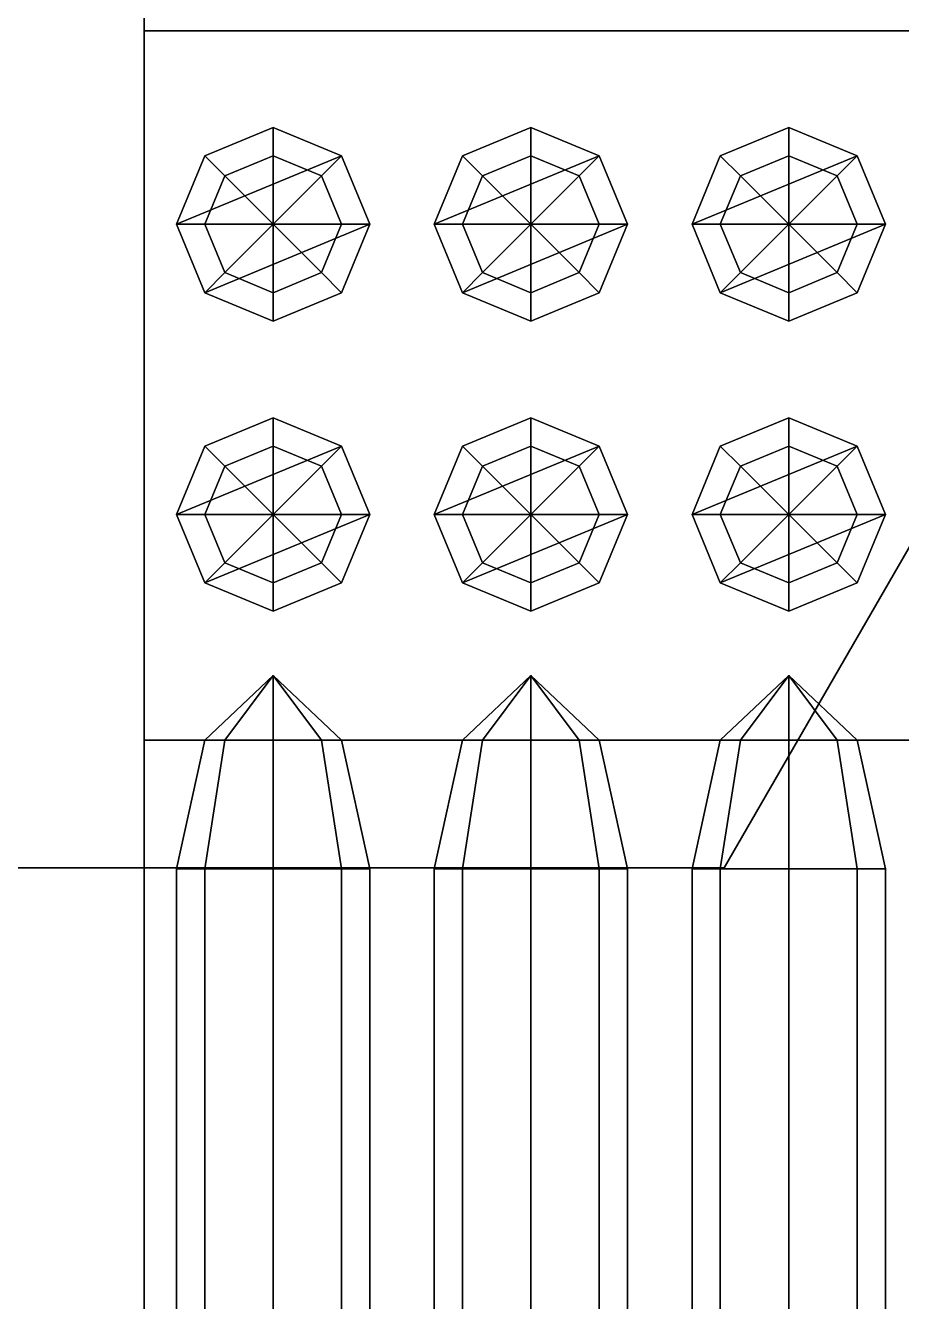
# Model space of a CAD drawing. Extents: x -0.6 to 1.08, y -1.05 to 0.75.
# Drawn here: x 0.0832 to 0.355, y -0.6542 to -0.2583 of the extents above; entities that cross this region are included whole.
import ezdxf

# ---------------------------------------------------------------- set-up
doc = ezdxf.new("R2010")
doc.units = 0
doc.layers.add('TURRET', color=2, linetype='CONTINUOUS')

msp = doc.modelspace()

# ---------------------------------------------------------------- linework, layer by layer
at = {"layer": 'TURRET'}
for points in [[(-0.3, -0.51962, 0.15), (0.12, -0.09, 0.15), (0.12, 0.51962, 0.15), (-0.6, 0, 0.15)], [(0.3, -0.51962), (0.6, 0), (0.6, 0, 0.15), (0.3, -0.51962, 0.15)], [(0.3, -0.51962, 0.15), (0.54804, -0.09, 0.15), (0.12, -0.09, 0.15), (-0.3, -0.51962, 0.15)], [(0.12, -0.09, -0.43), (0.12, -0.48, -0.43), (0.12, -0.48, -0.4), (0.12, -0.09, -0.4)], [(0.12, -0.09, -0.4), (0.12, -0.48, -0.4), (1.06, -0.48, -0.4), (1.05, -0.09, -0.4)], [(0.12, -0.26, 0.53), (0.12, -1.05, 0.53), (0.12, -1.05, 0.59), (0.12, -0.26, 0.59)], [(0.6, -0.26, 0.59), (0.6, -0.26, 0.53), (0.12, -0.26, 0.53), (0.12, -0.26, 0.59)], [(0.6, -0.26, 0.53), (0.6, -1.05, 0.53), (0.12, -1.05, 0.53), (0.12, -0.26, 0.53)], [(0.12, -0.26, 0.59), (0.12, -1.05, 0.59), (0.6, -1.05, 0.59), (0.6, -0.26, 0.59)], [(0.16, -0.29, 0.81), (0.13879, -0.29879, 0.81), (0.13, -0.32, 0.81), (0.18121, -0.29879, 0.81)], [(0.16, -0.29, 0.28), (0.13879, -0.29879, 0.28), (0.13879, -0.29879, 0.81), (0.16, -0.29, 0.81)], [(0.145, -0.305, 0.24), (0.13879, -0.29879, 0.28), (0.16, -0.29, 0.28), (0.16, -0.29879, 0.24)], [(0.18121, -0.29879, 0.28), (0.16, -0.29, 0.28), (0.16, -0.29, 0.81), (0.18121, -0.29879, 0.81)], [(0.16, -0.29879, 0.24), (0.16, -0.29, 0.28), (0.18121, -0.29879, 0.28), (0.175, -0.305, 0.24)], [(0.24, -0.29, 0.81), (0.21879, -0.29879, 0.81), (0.21, -0.32, 0.81), (0.26121, -0.29879, 0.81)], [(0.225, -0.305, 0.24), (0.21879, -0.29879, 0.28), (0.24, -0.29, 0.28), (0.24, -0.29879, 0.24)], [(0.24, -0.29, 0.28), (0.21879, -0.29879, 0.28), (0.21879, -0.29879, 0.81), (0.24, -0.29, 0.81)], [(0.24, -0.29879, 0.24), (0.24, -0.29, 0.28), (0.26121, -0.29879, 0.28), (0.255, -0.305, 0.24)], [(0.26121, -0.29879, 0.28), (0.24, -0.29, 0.28), (0.24, -0.29, 0.81), (0.26121, -0.29879, 0.81)], [(0.32, -0.29, 0.81), (0.29879, -0.29879, 0.81), (0.29, -0.32, 0.81), (0.34121, -0.29879, 0.81)], [(0.305, -0.305, 0.24), (0.29879, -0.29879, 0.28), (0.32, -0.29, 0.28), (0.32, -0.29879, 0.24)], [(0.32, -0.29, 0.28), (0.29879, -0.29879, 0.28), (0.29879, -0.29879, 0.81), (0.32, -0.29, 0.81)], [(0.32, -0.29879, 0.24), (0.32, -0.29, 0.28), (0.34121, -0.29879, 0.28), (0.335, -0.305, 0.24)], [(0.34121, -0.29879, 0.28), (0.32, -0.29, 0.28), (0.32, -0.29, 0.81), (0.34121, -0.29879, 0.81)], [(0.18121, -0.29879, 0.81), (0.13, -0.32, 0.81), (0.13879, -0.34121, 0.81), (0.19, -0.32, 0.81)], [(0.13879, -0.29879, 0.28), (0.13, -0.32, 0.28), (0.13, -0.32, 0.81), (0.13879, -0.29879, 0.81)], [(0.13879, -0.32, 0.24), (0.13, -0.32, 0.28), (0.13879, -0.29879, 0.28), (0.145, -0.305, 0.24)], [(0.16, -0.32, 0.22), (0.145, -0.305, 0.24), (0.16, -0.29879, 0.24), (0.16, -0.32, 0.22)], [(0.16, -0.32, 0.22), (0.16, -0.29879, 0.24), (0.175, -0.305, 0.24), (0.16, -0.32, 0.22)], [(0.175, -0.305, 0.24), (0.18121, -0.29879, 0.28), (0.19, -0.32, 0.28), (0.18121, -0.32, 0.24)], [(0.19, -0.32, 0.28), (0.18121, -0.29879, 0.28), (0.18121, -0.29879, 0.81), (0.19, -0.32, 0.81)], [(0.21879, -0.32, 0.24), (0.21, -0.32, 0.28), (0.21879, -0.29879, 0.28), (0.225, -0.305, 0.24)], [(0.21879, -0.29879, 0.28), (0.21, -0.32, 0.28), (0.21, -0.32, 0.81), (0.21879, -0.29879, 0.81)], [(0.26121, -0.29879, 0.81), (0.21, -0.32, 0.81), (0.21879, -0.34121, 0.81), (0.27, -0.32, 0.81)], [(0.24, -0.32, 0.22), (0.225, -0.305, 0.24), (0.24, -0.29879, 0.24), (0.24, -0.32, 0.22)], [(0.24, -0.32, 0.22), (0.24, -0.29879, 0.24), (0.255, -0.305, 0.24), (0.24, -0.32, 0.22)], [(0.255, -0.305, 0.24), (0.26121, -0.29879, 0.28), (0.27, -0.32, 0.28), (0.26121, -0.32, 0.24)], [(0.27, -0.32, 0.28), (0.26121, -0.29879, 0.28), (0.26121, -0.29879, 0.81), (0.27, -0.32, 0.81)], [(0.29879, -0.32, 0.24), (0.29, -0.32, 0.28), (0.29879, -0.29879, 0.28), (0.305, -0.305, 0.24)], [(0.29879, -0.29879, 0.28), (0.29, -0.32, 0.28), (0.29, -0.32, 0.81), (0.29879, -0.29879, 0.81)], [(0.34121, -0.29879, 0.81), (0.29, -0.32, 0.81), (0.29879, -0.34121, 0.81), (0.35, -0.32, 0.81)], [(0.32, -0.32, 0.22), (0.305, -0.305, 0.24), (0.32, -0.29879, 0.24), (0.32, -0.32, 0.22)], [(0.32, -0.32, 0.22), (0.32, -0.29879, 0.24), (0.335, -0.305, 0.24), (0.32, -0.32, 0.22)], [(0.335, -0.305, 0.24), (0.34121, -0.29879, 0.28), (0.35, -0.32, 0.28), (0.34121, -0.32, 0.24)], [(0.35, -0.32, 0.28), (0.34121, -0.29879, 0.28), (0.34121, -0.29879, 0.81), (0.35, -0.32, 0.81)], [(0.16, -0.32, 0.22), (0.13879, -0.32, 0.24), (0.145, -0.305, 0.24), (0.16, -0.32, 0.22)], [(0.16, -0.32, 0.22), (0.175, -0.305, 0.24), (0.18121, -0.32, 0.24), (0.16, -0.32, 0.22)], [(0.24, -0.32, 0.22), (0.21879, -0.32, 0.24), (0.225, -0.305, 0.24), (0.24, -0.32, 0.22)], [(0.24, -0.32, 0.22), (0.255, -0.305, 0.24), (0.26121, -0.32, 0.24), (0.24, -0.32, 0.22)], [(0.32, -0.32, 0.22), (0.29879, -0.32, 0.24), (0.305, -0.305, 0.24), (0.32, -0.32, 0.22)], [(0.32, -0.32, 0.22), (0.335, -0.305, 0.24), (0.34121, -0.32, 0.24), (0.32, -0.32, 0.22)], [(0.13, -0.32, 0.28), (0.13879, -0.34121, 0.28), (0.13879, -0.34121, 0.81), (0.13, -0.32, 0.81)], [(0.145, -0.335, 0.24), (0.13879, -0.34121, 0.28), (0.13, -0.32, 0.28), (0.13879, -0.32, 0.24)], [(0.19, -0.32, 0.81), (0.13879, -0.34121, 0.81), (0.16, -0.35, 0.81), (0.18121, -0.34121, 0.81)], [(0.16, -0.32, 0.22), (0.145, -0.335, 0.24), (0.13879, -0.32, 0.24), (0.16, -0.32, 0.22)], [(0.16, -0.32, 0.22), (0.16, -0.34121, 0.24), (0.145, -0.335, 0.24), (0.16, -0.32, 0.22)], [(0.16, -0.32, 0.22), (0.175, -0.335, 0.24), (0.16, -0.34121, 0.24), (0.16, -0.32, 0.22)], [(0.16, -0.32, 0.22), (0.18121, -0.32, 0.24), (0.175, -0.335, 0.24), (0.16, -0.32, 0.22)], [(0.18121, -0.32, 0.24), (0.19, -0.32, 0.28), (0.18121, -0.34121, 0.28), (0.175, -0.335, 0.24)], [(0.18121, -0.34121, 0.28), (0.19, -0.32, 0.28), (0.19, -0.32, 0.81), (0.18121, -0.34121, 0.81)], [(0.225, -0.335, 0.24), (0.21879, -0.34121, 0.28), (0.21, -0.32, 0.28), (0.21879, -0.32, 0.24)], [(0.21, -0.32, 0.28), (0.21879, -0.34121, 0.28), (0.21879, -0.34121, 0.81), (0.21, -0.32, 0.81)], [(0.24, -0.32, 0.22), (0.225, -0.335, 0.24), (0.21879, -0.32, 0.24), (0.24, -0.32, 0.22)], [(0.27, -0.32, 0.81), (0.21879, -0.34121, 0.81), (0.24, -0.35, 0.81), (0.26121, -0.34121, 0.81)], [(0.24, -0.32, 0.22), (0.24, -0.34121, 0.24), (0.225, -0.335, 0.24), (0.24, -0.32, 0.22)], [(0.24, -0.32, 0.22), (0.26121, -0.32, 0.24), (0.255, -0.335, 0.24), (0.24, -0.32, 0.22)], [(0.24, -0.32, 0.22), (0.255, -0.335, 0.24), (0.24, -0.34121, 0.24), (0.24, -0.32, 0.22)], [(0.26121, -0.32, 0.24), (0.27, -0.32, 0.28), (0.26121, -0.34121, 0.28), (0.255, -0.335, 0.24)], [(0.26121, -0.34121, 0.28), (0.27, -0.32, 0.28), (0.27, -0.32, 0.81), (0.26121, -0.34121, 0.81)], [(0.305, -0.335, 0.24), (0.29879, -0.34121, 0.28), (0.29, -0.32, 0.28), (0.29879, -0.32, 0.24)], [(0.29, -0.32, 0.28), (0.29879, -0.34121, 0.28), (0.29879, -0.34121, 0.81), (0.29, -0.32, 0.81)], [(0.32, -0.32, 0.22), (0.305, -0.335, 0.24), (0.29879, -0.32, 0.24), (0.32, -0.32, 0.22)], [(0.35, -0.32, 0.81), (0.29879, -0.34121, 0.81), (0.32, -0.35, 0.81), (0.34121, -0.34121, 0.81)], [(0.32, -0.32, 0.22), (0.32, -0.34121, 0.24), (0.305, -0.335, 0.24), (0.32, -0.32, 0.22)], [(0.32, -0.32, 0.22), (0.34121, -0.32, 0.24), (0.335, -0.335, 0.24), (0.32, -0.32, 0.22)], [(0.32, -0.32, 0.22), (0.335, -0.335, 0.24), (0.32, -0.34121, 0.24), (0.32, -0.32, 0.22)], [(0.34121, -0.32, 0.24), (0.35, -0.32, 0.28), (0.34121, -0.34121, 0.28), (0.335, -0.335, 0.24)], [(0.34121, -0.34121, 0.28), (0.35, -0.32, 0.28), (0.35, -0.32, 0.81), (0.34121, -0.34121, 0.81)], [(0.16, -0.34121, 0.24), (0.16, -0.35, 0.28), (0.13879, -0.34121, 0.28), (0.145, -0.335, 0.24)], [(0.175, -0.335, 0.24), (0.18121, -0.34121, 0.28), (0.16, -0.35, 0.28), (0.16, -0.34121, 0.24)], [(0.24, -0.34121, 0.24), (0.24, -0.35, 0.28), (0.21879, -0.34121, 0.28), (0.225, -0.335, 0.24)], [(0.255, -0.335, 0.24), (0.26121, -0.34121, 0.28), (0.24, -0.35, 0.28), (0.24, -0.34121, 0.24)], [(0.32, -0.34121, 0.24), (0.32, -0.35, 0.28), (0.29879, -0.34121, 0.28), (0.305, -0.335, 0.24)], [(0.335, -0.335, 0.24), (0.34121, -0.34121, 0.28), (0.32, -0.35, 0.28), (0.32, -0.34121, 0.24)], [(0.13879, -0.34121, 0.28), (0.16, -0.35, 0.28), (0.16, -0.35, 0.81), (0.13879, -0.34121, 0.81)], [(0.16, -0.35, 0.28), (0.18121, -0.34121, 0.28), (0.18121, -0.34121, 0.81), (0.16, -0.35, 0.81)], [(0.21879, -0.34121, 0.28), (0.24, -0.35, 0.28), (0.24, -0.35, 0.81), (0.21879, -0.34121, 0.81)], [(0.24, -0.35, 0.28), (0.26121, -0.34121, 0.28), (0.26121, -0.34121, 0.81), (0.24, -0.35, 0.81)], [(0.29879, -0.34121, 0.28), (0.32, -0.35, 0.28), (0.32, -0.35, 0.81), (0.29879, -0.34121, 0.81)], [(0.32, -0.35, 0.28), (0.34121, -0.34121, 0.28), (0.34121, -0.34121, 0.81), (0.32, -0.35, 0.81)], [(0.16, -0.38, 0.81), (0.13879, -0.38879, 0.81), (0.13, -0.41, 0.81), (0.18121, -0.38879, 0.81)], [(0.145, -0.395, 0.24), (0.13879, -0.38879, 0.28), (0.16, -0.38, 0.28), (0.16, -0.38879, 0.24)], [(0.16, -0.38, 0.28), (0.13879, -0.38879, 0.28), (0.13879, -0.38879, 0.81), (0.16, -0.38, 0.81)], [(0.16, -0.38879, 0.24), (0.16, -0.38, 0.28), (0.18121, -0.38879, 0.28), (0.175, -0.395, 0.24)], [(0.18121, -0.38879, 0.28), (0.16, -0.38, 0.28), (0.16, -0.38, 0.81), (0.18121, -0.38879, 0.81)], [(0.24, -0.38, 0.81), (0.21879, -0.38879, 0.81), (0.21, -0.41, 0.81), (0.26121, -0.38879, 0.81)], [(0.24, -0.38, 0.28), (0.21879, -0.38879, 0.28), (0.21879, -0.38879, 0.81), (0.24, -0.38, 0.81)], [(0.225, -0.395, 0.24), (0.21879, -0.38879, 0.28), (0.24, -0.38, 0.28), (0.24, -0.38879, 0.24)], [(0.26121, -0.38879, 0.28), (0.24, -0.38, 0.28), (0.24, -0.38, 0.81), (0.26121, -0.38879, 0.81)], [(0.24, -0.38879, 0.24), (0.24, -0.38, 0.28), (0.26121, -0.38879, 0.28), (0.255, -0.395, 0.24)], [(0.32, -0.38, 0.81), (0.29879, -0.38879, 0.81), (0.29, -0.41, 0.81), (0.34121, -0.38879, 0.81)], [(0.32, -0.38, 0.28), (0.29879, -0.38879, 0.28), (0.29879, -0.38879, 0.81), (0.32, -0.38, 0.81)], [(0.305, -0.395, 0.24), (0.29879, -0.38879, 0.28), (0.32, -0.38, 0.28), (0.32, -0.38879, 0.24)], [(0.34121, -0.38879, 0.28), (0.32, -0.38, 0.28), (0.32, -0.38, 0.81), (0.34121, -0.38879, 0.81)], [(0.32, -0.38879, 0.24), (0.32, -0.38, 0.28), (0.34121, -0.38879, 0.28), (0.335, -0.395, 0.24)], [(0.13879, -0.41, 0.24), (0.13, -0.41, 0.28), (0.13879, -0.38879, 0.28), (0.145, -0.395, 0.24)], [(0.13879, -0.38879, 0.28), (0.13, -0.41, 0.28), (0.13, -0.41, 0.81), (0.13879, -0.38879, 0.81)], [(0.18121, -0.38879, 0.81), (0.13, -0.41, 0.81), (0.13879, -0.43121, 0.81), (0.19, -0.41, 0.81)], [(0.16, -0.41, 0.22), (0.145, -0.395, 0.24), (0.16, -0.38879, 0.24), (0.16, -0.41, 0.22)], [(0.16, -0.41, 0.22), (0.16, -0.38879, 0.24), (0.175, -0.395, 0.24), (0.16, -0.41, 0.22)], [(0.175, -0.395, 0.24), (0.18121, -0.38879, 0.28), (0.19, -0.41, 0.28), (0.18121, -0.41, 0.24)], [(0.19, -0.41, 0.28), (0.18121, -0.38879, 0.28), (0.18121, -0.38879, 0.81), (0.19, -0.41, 0.81)], [(0.26121, -0.38879, 0.81), (0.21, -0.41, 0.81), (0.21879, -0.43121, 0.81), (0.27, -0.41, 0.81)], [(0.21879, -0.38879, 0.28), (0.21, -0.41, 0.28), (0.21, -0.41, 0.81), (0.21879, -0.38879, 0.81)], [(0.21879, -0.41, 0.24), (0.21, -0.41, 0.28), (0.21879, -0.38879, 0.28), (0.225, -0.395, 0.24)], [(0.24, -0.41, 0.22), (0.225, -0.395, 0.24), (0.24, -0.38879, 0.24), (0.24, -0.41, 0.22)], [(0.24, -0.41, 0.22), (0.24, -0.38879, 0.24), (0.255, -0.395, 0.24), (0.24, -0.41, 0.22)], [(0.255, -0.395, 0.24), (0.26121, -0.38879, 0.28), (0.27, -0.41, 0.28), (0.26121, -0.41, 0.24)], [(0.27, -0.41, 0.28), (0.26121, -0.38879, 0.28), (0.26121, -0.38879, 0.81), (0.27, -0.41, 0.81)], [(0.34121, -0.38879, 0.81), (0.29, -0.41, 0.81), (0.29879, -0.43121, 0.81), (0.35, -0.41, 0.81)], [(0.29879, -0.38879, 0.28), (0.29, -0.41, 0.28), (0.29, -0.41, 0.81), (0.29879, -0.38879, 0.81)], [(0.29879, -0.41, 0.24), (0.29, -0.41, 0.28), (0.29879, -0.38879, 0.28), (0.305, -0.395, 0.24)], [(0.32, -0.41, 0.22), (0.305, -0.395, 0.24), (0.32, -0.38879, 0.24), (0.32, -0.41, 0.22)], [(0.32, -0.41, 0.22), (0.32, -0.38879, 0.24), (0.335, -0.395, 0.24), (0.32, -0.41, 0.22)], [(0.335, -0.395, 0.24), (0.34121, -0.38879, 0.28), (0.35, -0.41, 0.28), (0.34121, -0.41, 0.24)], [(0.35, -0.41, 0.28), (0.34121, -0.38879, 0.28), (0.34121, -0.38879, 0.81), (0.35, -0.41, 0.81)], [(0.16, -0.41, 0.22), (0.13879, -0.41, 0.24), (0.145, -0.395, 0.24), (0.16, -0.41, 0.22)], [(0.16, -0.41, 0.22), (0.175, -0.395, 0.24), (0.18121, -0.41, 0.24), (0.16, -0.41, 0.22)], [(0.24, -0.41, 0.22), (0.21879, -0.41, 0.24), (0.225, -0.395, 0.24), (0.24, -0.41, 0.22)], [(0.24, -0.41, 0.22), (0.255, -0.395, 0.24), (0.26121, -0.41, 0.24), (0.24, -0.41, 0.22)], [(0.32, -0.41, 0.22), (0.29879, -0.41, 0.24), (0.305, -0.395, 0.24), (0.32, -0.41, 0.22)], [(0.32, -0.41, 0.22), (0.335, -0.395, 0.24), (0.34121, -0.41, 0.24), (0.32, -0.41, 0.22)], [(0.145, -0.425, 0.24), (0.13879, -0.43121, 0.28), (0.13, -0.41, 0.28), (0.13879, -0.41, 0.24)], [(0.13, -0.41, 0.28), (0.13879, -0.43121, 0.28), (0.13879, -0.43121, 0.81), (0.13, -0.41, 0.81)], [(0.16, -0.41, 0.22), (0.145, -0.425, 0.24), (0.13879, -0.41, 0.24), (0.16, -0.41, 0.22)], [(0.19, -0.41, 0.81), (0.13879, -0.43121, 0.81), (0.16, -0.44, 0.81), (0.18121, -0.43121, 0.81)], [(0.16, -0.41, 0.22), (0.16, -0.43121, 0.24), (0.145, -0.425, 0.24), (0.16, -0.41, 0.22)], [(0.16, -0.41, 0.22), (0.18121, -0.41, 0.24), (0.175, -0.425, 0.24), (0.16, -0.41, 0.22)], [(0.16, -0.41, 0.22), (0.175, -0.425, 0.24), (0.16, -0.43121, 0.24), (0.16, -0.41, 0.22)], [(0.18121, -0.41, 0.24), (0.19, -0.41, 0.28), (0.18121, -0.43121, 0.28), (0.175, -0.425, 0.24)], [(0.18121, -0.43121, 0.28), (0.19, -0.41, 0.28), (0.19, -0.41, 0.81), (0.18121, -0.43121, 0.81)], [(0.21, -0.41, 0.28), (0.21879, -0.43121, 0.28), (0.21879, -0.43121, 0.81), (0.21, -0.41, 0.81)], [(0.225, -0.425, 0.24), (0.21879, -0.43121, 0.28), (0.21, -0.41, 0.28), (0.21879, -0.41, 0.24)], [(0.27, -0.41, 0.81), (0.21879, -0.43121, 0.81), (0.24, -0.44, 0.81), (0.26121, -0.43121, 0.81)], [(0.24, -0.41, 0.22), (0.225, -0.425, 0.24), (0.21879, -0.41, 0.24), (0.24, -0.41, 0.22)], [(0.24, -0.41, 0.22), (0.24, -0.43121, 0.24), (0.225, -0.425, 0.24), (0.24, -0.41, 0.22)], [(0.24, -0.41, 0.22), (0.255, -0.425, 0.24), (0.24, -0.43121, 0.24), (0.24, -0.41, 0.22)], [(0.24, -0.41, 0.22), (0.26121, -0.41, 0.24), (0.255, -0.425, 0.24), (0.24, -0.41, 0.22)], [(0.26121, -0.41, 0.24), (0.27, -0.41, 0.28), (0.26121, -0.43121, 0.28), (0.255, -0.425, 0.24)], [(0.26121, -0.43121, 0.28), (0.27, -0.41, 0.28), (0.27, -0.41, 0.81), (0.26121, -0.43121, 0.81)], [(0.29, -0.41, 0.28), (0.29879, -0.43121, 0.28), (0.29879, -0.43121, 0.81), (0.29, -0.41, 0.81)], [(0.305, -0.425, 0.24), (0.29879, -0.43121, 0.28), (0.29, -0.41, 0.28), (0.29879, -0.41, 0.24)], [(0.35, -0.41, 0.81), (0.29879, -0.43121, 0.81), (0.32, -0.44, 0.81), (0.34121, -0.43121, 0.81)], [(0.32, -0.41, 0.22), (0.305, -0.425, 0.24), (0.29879, -0.41, 0.24), (0.32, -0.41, 0.22)], [(0.32, -0.41, 0.22), (0.32, -0.43121, 0.24), (0.305, -0.425, 0.24), (0.32, -0.41, 0.22)], [(0.32, -0.41, 0.22), (0.335, -0.425, 0.24), (0.32, -0.43121, 0.24), (0.32, -0.41, 0.22)], [(0.32, -0.41, 0.22), (0.34121, -0.41, 0.24), (0.335, -0.425, 0.24), (0.32, -0.41, 0.22)], [(0.34121, -0.41, 0.24), (0.35, -0.41, 0.28), (0.34121, -0.43121, 0.28), (0.335, -0.425, 0.24)], [(0.34121, -0.43121, 0.28), (0.35, -0.41, 0.28), (0.35, -0.41, 0.81), (0.34121, -0.43121, 0.81)], [(0.16, -0.43121, 0.24), (0.16, -0.44, 0.28), (0.13879, -0.43121, 0.28), (0.145, -0.425, 0.24)], [(0.175, -0.425, 0.24), (0.18121, -0.43121, 0.28), (0.16, -0.44, 0.28), (0.16, -0.43121, 0.24)], [(0.24, -0.43121, 0.24), (0.24, -0.44, 0.28), (0.21879, -0.43121, 0.28), (0.225, -0.425, 0.24)], [(0.255, -0.425, 0.24), (0.26121, -0.43121, 0.28), (0.24, -0.44, 0.28), (0.24, -0.43121, 0.24)], [(0.32, -0.43121, 0.24), (0.32, -0.44, 0.28), (0.29879, -0.43121, 0.28), (0.305, -0.425, 0.24)], [(0.335, -0.425, 0.24), (0.34121, -0.43121, 0.28), (0.32, -0.44, 0.28), (0.32, -0.43121, 0.24)], [(0.13879, -0.43121, 0.28), (0.16, -0.44, 0.28), (0.16, -0.44, 0.81), (0.13879, -0.43121, 0.81)], [(0.16, -0.44, 0.28), (0.18121, -0.43121, 0.28), (0.18121, -0.43121, 0.81), (0.16, -0.44, 0.81)], [(0.21879, -0.43121, 0.28), (0.24, -0.44, 0.28), (0.24, -0.44, 0.81), (0.21879, -0.43121, 0.81)], [(0.24, -0.44, 0.28), (0.26121, -0.43121, 0.28), (0.26121, -0.43121, 0.81), (0.24, -0.44, 0.81)], [(0.29879, -0.43121, 0.28), (0.32, -0.44, 0.28), (0.32, -0.44, 0.81), (0.29879, -0.43121, 0.81)], [(0.32, -0.44, 0.28), (0.34121, -0.43121, 0.28), (0.34121, -0.43121, 0.81), (0.32, -0.44, 0.81)], [(0.16, -0.46, 0.62), (0.13879, -0.48, 0.62), (0.145, -0.48, 0.635), (0.16, -0.46, 0.62)], [(0.16, -0.46, 0.62), (0.145, -0.48, 0.605), (0.13879, -0.48, 0.62), (0.16, -0.46, 0.62)], [(0.16, -0.46, 0.62), (0.145, -0.48, 0.635), (0.16, -0.48, 0.64121), (0.16, -0.46, 0.62)], [(0.16, -0.46, 0.62), (0.16, -0.48, 0.59879), (0.145, -0.48, 0.605), (0.16, -0.46, 0.62)], [(0.16, -0.46, 0.62), (0.16, -0.48, 0.64121), (0.175, -0.48, 0.635), (0.16, -0.46, 0.62)], [(0.16, -0.46, 0.62), (0.175, -0.48, 0.635), (0.18121, -0.48, 0.62), (0.16, -0.46, 0.62)], [(0.16, -0.46, 0.62), (0.18121, -0.48, 0.62), (0.175, -0.48, 0.605), (0.16, -0.46, 0.62)], [(0.16, -0.46, 0.62), (0.175, -0.48, 0.605), (0.16, -0.48, 0.59879), (0.16, -0.46, 0.62)], [(0.24, -0.46, 0.62), (0.225, -0.48, 0.605), (0.21879, -0.48, 0.62), (0.24, -0.46, 0.62)], [(0.24, -0.46, 0.62), (0.21879, -0.48, 0.62), (0.225, -0.48, 0.635), (0.24, -0.46, 0.62)], [(0.24, -0.46, 0.62), (0.24, -0.48, 0.59879), (0.225, -0.48, 0.605), (0.24, -0.46, 0.62)], [(0.24, -0.46, 0.62), (0.225, -0.48, 0.635), (0.24, -0.48, 0.64121), (0.24, -0.46, 0.62)], [(0.24, -0.46, 0.62), (0.255, -0.48, 0.605), (0.24, -0.48, 0.59879), (0.24, -0.46, 0.62)], [(0.24, -0.46, 0.62), (0.26121, -0.48, 0.62), (0.255, -0.48, 0.605), (0.24, -0.46, 0.62)], [(0.24, -0.46, 0.62), (0.255, -0.48, 0.635), (0.26121, -0.48, 0.62), (0.24, -0.46, 0.62)], [(0.24, -0.46, 0.62), (0.24, -0.48, 0.64121), (0.255, -0.48, 0.635), (0.24, -0.46, 0.62)], [(0.32, -0.46, 0.62), (0.305, -0.48, 0.605), (0.29879, -0.48, 0.62), (0.32, -0.46, 0.62)], [(0.32, -0.46, 0.62), (0.29879, -0.48, 0.62), (0.305, -0.48, 0.635), (0.32, -0.46, 0.62)], [(0.32, -0.46, 0.62), (0.32, -0.48, 0.59879), (0.305, -0.48, 0.605), (0.32, -0.46, 0.62)], [(0.32, -0.46, 0.62), (0.305, -0.48, 0.635), (0.32, -0.48, 0.64121), (0.32, -0.46, 0.62)], [(0.32, -0.46, 0.62), (0.335, -0.48, 0.605), (0.32, -0.48, 0.59879), (0.32, -0.46, 0.62)], [(0.32, -0.46, 0.62), (0.34121, -0.48, 0.62), (0.335, -0.48, 0.605), (0.32, -0.46, 0.62)], [(0.32, -0.46, 0.62), (0.335, -0.48, 0.635), (0.34121, -0.48, 0.62), (0.32, -0.46, 0.62)], [(0.32, -0.46, 0.62), (0.32, -0.48, 0.64121), (0.335, -0.48, 0.635), (0.32, -0.46, 0.62)], [(0.12, -0.48, -0.43), (0.12, -0.86, -0.43), (0.12, -0.86, -0.4), (0.12, -0.48, -0.4)], [(0.12, -0.48, -0.4), (0.12, -0.86, -0.4), (1.06, -0.86, -0.4), (1.06, -0.48, -0.4)], [(0.13879, -0.48, 0.62), (0.13, -0.52, 0.62), (0.13879, -0.52, 0.64121), (0.145, -0.48, 0.635)], [(0.145, -0.48, 0.605), (0.13879, -0.52, 0.59879), (0.13, -0.52, 0.62), (0.13879, -0.48, 0.62)], [(0.145, -0.48, 0.635), (0.13879, -0.52, 0.64121), (0.16, -0.52, 0.65), (0.16, -0.48, 0.64121)], [(0.16, -0.48, 0.59879), (0.16, -0.52, 0.59), (0.13879, -0.52, 0.59879), (0.145, -0.48, 0.605)], [(0.16, -0.48, 0.64121), (0.16, -0.52, 0.65), (0.18121, -0.52, 0.64121), (0.175, -0.48, 0.635)], [(0.175, -0.48, 0.605), (0.18121, -0.52, 0.59879), (0.16, -0.52, 0.59), (0.16, -0.48, 0.59879)], [(0.175, -0.48, 0.635), (0.18121, -0.52, 0.64121), (0.19, -0.52, 0.62), (0.18121, -0.48, 0.62)], [(0.18121, -0.48, 0.62), (0.19, -0.52, 0.62), (0.18121, -0.52, 0.59879), (0.175, -0.48, 0.605)], [(0.225, -0.48, 0.605), (0.21879, -0.52, 0.59879), (0.21, -0.52, 0.62), (0.21879, -0.48, 0.62)], [(0.21879, -0.48, 0.62), (0.21, -0.52, 0.62), (0.21879, -0.52, 0.64121), (0.225, -0.48, 0.635)], [(0.24, -0.48, 0.59879), (0.24, -0.52, 0.59), (0.21879, -0.52, 0.59879), (0.225, -0.48, 0.605)], [(0.225, -0.48, 0.635), (0.21879, -0.52, 0.64121), (0.24, -0.52, 0.65), (0.24, -0.48, 0.64121)], [(0.255, -0.48, 0.605), (0.26121, -0.52, 0.59879), (0.24, -0.52, 0.59), (0.24, -0.48, 0.59879)], [(0.24, -0.48, 0.64121), (0.24, -0.52, 0.65), (0.26121, -0.52, 0.64121), (0.255, -0.48, 0.635)], [(0.26121, -0.48, 0.62), (0.27, -0.52, 0.62), (0.26121, -0.52, 0.59879), (0.255, -0.48, 0.605)], [(0.255, -0.48, 0.635), (0.26121, -0.52, 0.64121), (0.27, -0.52, 0.62), (0.26121, -0.48, 0.62)], [(0.305, -0.48, 0.605), (0.29879, -0.52, 0.59879), (0.29, -0.52, 0.62), (0.29879, -0.48, 0.62)], [(0.29879, -0.48, 0.62), (0.29, -0.52, 0.62), (0.29879, -0.52, 0.64121), (0.305, -0.48, 0.635)], [(0.32, -0.48, 0.59879), (0.32, -0.52, 0.59), (0.29879, -0.52, 0.59879), (0.305, -0.48, 0.605)], [(0.305, -0.48, 0.635), (0.29879, -0.52, 0.64121), (0.32, -0.52, 0.65), (0.32, -0.48, 0.64121)], [(0.335, -0.48, 0.605), (0.34121, -0.52, 0.59879), (0.32, -0.52, 0.59), (0.32, -0.48, 0.59879)], [(0.32, -0.48, 0.64121), (0.32, -0.52, 0.65), (0.34121, -0.52, 0.64121), (0.335, -0.48, 0.635)], [(0.34121, -0.48, 0.62), (0.35, -0.52, 0.62), (0.34121, -0.52, 0.59879), (0.335, -0.48, 0.605)], [(0.335, -0.48, 0.635), (0.34121, -0.52, 0.64121), (0.35, -0.52, 0.62), (0.34121, -0.48, 0.62)], [(-0.3, -0.51962), (0.3, -0.51962), (0.3, -0.51962, 0.15), (-0.3, -0.51962, 0.15)], [(0.13879, -0.52, 0.64121), (0.13, -0.52, 0.62), (0.13, -1.05, 0.62), (0.13879, -1.05, 0.64121)], [(0.13, -0.52, 0.62), (0.13879, -0.52, 0.59879), (0.13879, -1.05, 0.59879), (0.13, -1.05, 0.62)], [(0.16, -0.52, 0.65), (0.13879, -0.52, 0.64121), (0.13879, -1.05, 0.64121), (0.16, -1.05, 0.65)], [(0.13879, -0.52, 0.59879), (0.16, -0.52, 0.59), (0.16, -1.05, 0.59), (0.13879, -1.05, 0.59879)], [(0.18121, -0.52, 0.64121), (0.16, -0.52, 0.65), (0.16, -1.05, 0.65), (0.18121, -1.05, 0.64121)], [(0.16, -0.52, 0.59), (0.18121, -0.52, 0.59879), (0.18121, -1.05, 0.59879), (0.16, -1.05, 0.59)], [(0.19, -0.52, 0.62), (0.18121, -0.52, 0.64121), (0.18121, -1.05, 0.64121), (0.19, -1.05, 0.62)], [(0.18121, -0.52, 0.59879), (0.19, -0.52, 0.62), (0.19, -1.05, 0.62), (0.18121, -1.05, 0.59879)], [(0.21, -0.52, 0.62), (0.21879, -0.52, 0.59879), (0.21879, -1.05, 0.59879), (0.21, -1.05, 0.62)], [(0.21879, -0.52, 0.64121), (0.21, -0.52, 0.62), (0.21, -1.05, 0.62), (0.21879, -1.05, 0.64121)], [(0.21879, -0.52, 0.59879), (0.24, -0.52, 0.59), (0.24, -1.05, 0.59), (0.21879, -1.05, 0.59879)], [(0.24, -0.52, 0.65), (0.21879, -0.52, 0.64121), (0.21879, -1.05, 0.64121), (0.24, -1.05, 0.65)], [(0.24, -0.52, 0.59), (0.26121, -0.52, 0.59879), (0.26121, -1.05, 0.59879), (0.24, -1.05, 0.59)], [(0.26121, -0.52, 0.64121), (0.24, -0.52, 0.65), (0.24, -1.05, 0.65), (0.26121, -1.05, 0.64121)], [(0.26121, -0.52, 0.59879), (0.27, -0.52, 0.62), (0.27, -1.05, 0.62), (0.26121, -1.05, 0.59879)], [(0.27, -0.52, 0.62), (0.26121, -0.52, 0.64121), (0.26121, -1.05, 0.64121), (0.27, -1.05, 0.62)], [(0.29, -0.52, 0.62), (0.29879, -0.52, 0.59879), (0.29879, -1.05, 0.59879), (0.29, -1.05, 0.62)], [(0.29879, -0.52, 0.64121), (0.29, -0.52, 0.62), (0.29, -1.05, 0.62), (0.29879, -1.05, 0.64121)], [(0.29879, -0.52, 0.59879), (0.32, -0.52, 0.59), (0.32, -1.05, 0.59), (0.29879, -1.05, 0.59879)], [(0.32, -0.52, 0.65), (0.29879, -0.52, 0.64121), (0.29879, -1.05, 0.64121), (0.32, -1.05, 0.65)], [(0.32, -0.52, 0.59), (0.34121, -0.52, 0.59879), (0.34121, -1.05, 0.59879), (0.32, -1.05, 0.59)], [(0.34121, -0.52, 0.64121), (0.32, -0.52, 0.65), (0.32, -1.05, 0.65), (0.34121, -1.05, 0.64121)], [(0.34121, -0.52, 0.59879), (0.35, -0.52, 0.62), (0.35, -1.05, 0.62), (0.34121, -1.05, 0.59879)], [(0.35, -0.52, 0.62), (0.34121, -0.52, 0.64121), (0.34121, -1.05, 0.64121), (0.35, -1.05, 0.62)]]:
    msp.add_3dface(points, dxfattribs=at)

doc.saveas('drawing.dxf')
